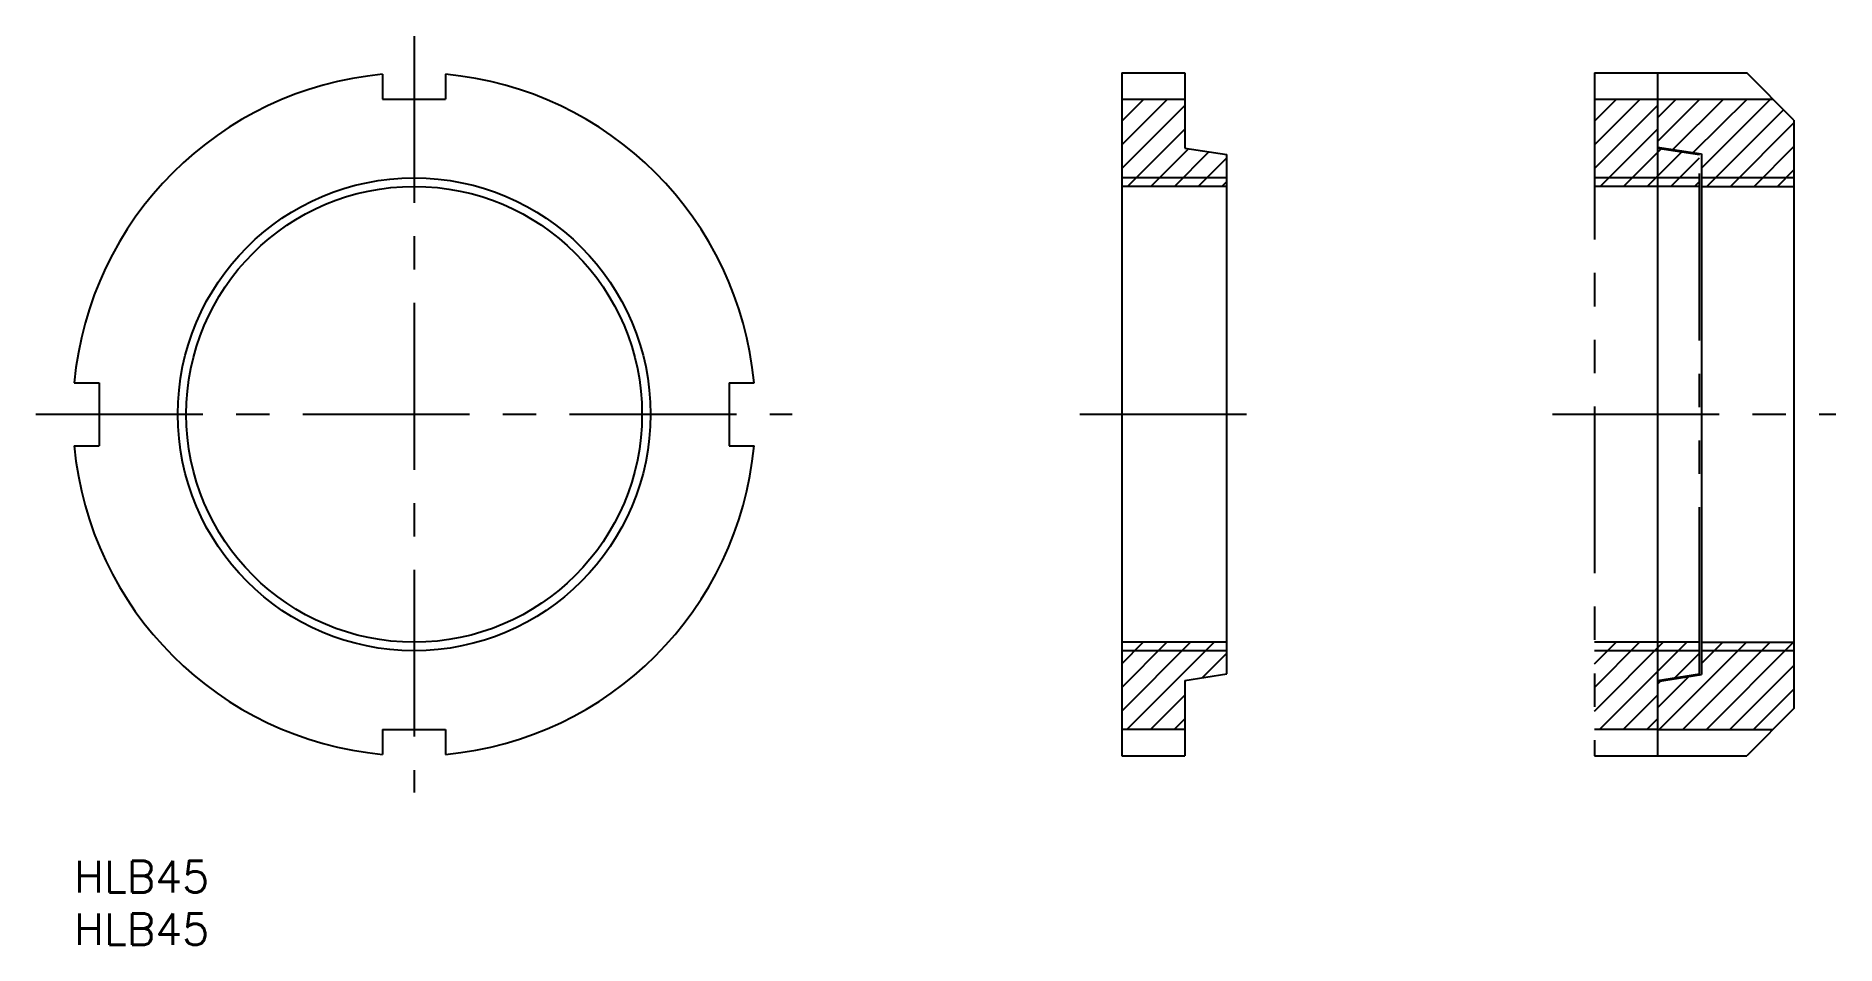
# Model space of a CAD drawing. Extents: x -4 to 168, y -8 to 79.
import ezdxf

# ---------------------------------------------------------------- set-up
doc = ezdxf.new("R2010")
doc.units = 0
doc.header["$LTSCALE"] = 0.5
doc.linetypes.add('CENTER', pattern=[50.8, 31.75, -6.35, 6.35, -6.35])
doc.linetypes.add('PHANTOM', pattern=[63.5, 31.75, -6.35, 6.35, -6.35, 6.35, -6.35])
for name, color, linetype in [('MSM_CENTER', 1, 'CENTER'), ('MSM_CONTINUOUS', 7, 'CONTINUOUS'), ('MSM_IMAGINARY', 6, 'PHANTOM'), ('MSM_NARROW', 5, 'CONTINUOUS'), ('MSM_PART_NUMBER', 7, 'CONTINUOUS')]:
    doc.layers.add(name, color=color, linetype=linetype)
doc.styles.get("Standard").update_dxf_attribs({"font": 'txt.shx', "height": 3, "bigfont": 'bigfont.shx'})

# ---------------------------------------------------------------- blocks, each defined once
blk = doc.blocks.new('*U5')
at = {"layer": 'MSM_PART_NUMBER'}
blk.add_text('HLB45', height=3, dxfattribs=at).set_placement((0, -3))
blk = doc.blocks.new('*U6')
at = {"layer": 'MSM_PART_NUMBER'}
blk.add_text('HLB45', height=3, dxfattribs=at).set_placement((0, -8))

msp = doc.modelspace()

# ---------------------------------------------------------------- linework, layer by layer
at = {"layer": 'MSM_CENTER'}
for p, q in [((32.36, 78.5), (32.36, 6.5)), ((-3.64, 42.5), (68.36, 42.5)), ((95.72, 42.5), (113.72, 42.5)), ((140.72, 42.5), (167.72, 42.5))]:
    msp.add_line(p, q, dxfattribs=at)
at = {"layer": 'MSM_CONTINUOUS'}
for p, q in [((29.36, 74.86), (29.36, 72.5)), ((35.36, 74.86), (35.36, 72.5)), ((99.72, 75), (105.72, 75)), ((99.72, 75), (99.72, 10)), ((105.72, 75), (105.72, 67.83)), ((150.72, 75), (150.72, 10)), ((150.72, 75), (159.22, 75)), ((163.72, 70.5), (159.22, 75)), ((29.36, 72.5), (35.36, 72.5)), ((99.72, 72.5), (105.72, 72.5)), ((150.72, 72.5), (161.72, 72.5)), ((163.72, 70.5), (163.72, 14.5)), ((105.72, 67.83), (109.72, 67.21)), ((109.72, 17.79), (109.72, 67.21)), ((150.72, 67.93), (154.92, 67.28)), ((154.92, 67.28), (154.92, 17.73)), ((109.72, 64.19), (99.72, 64.19)), ((154.92, 64.19), (163.72, 64.19)), ((0, 45.5), (2.36, 45.5)), ((2.36, 45.5), (2.36, 39.5)), ((62.36, 45.5), (62.36, 39.5)), ((62.36, 45.5), (64.72, 45.5)), ((0, 39.5), (2.36, 39.5)), ((62.36, 39.5), (64.72, 39.5)), ((109.72, 20.81), (99.72, 20.81)), ((154.92, 20.81), (163.72, 20.81)), ((105.72, 17.18), (109.72, 17.79)), ((105.72, 17.18), (105.72, 10)), ((150.72, 17.08), (154.92, 17.73)), ((163.72, 14.5), (159.22, 10)), ((29.36, 12.5), (35.36, 12.5)), ((29.36, 12.5), (29.36, 10.14)), ((35.36, 12.5), (35.36, 10.14)), ((105.72, 12.5), (99.72, 12.5)), ((150.72, 12.5), (161.72, 12.5)), ((99.72, 10), (105.72, 10)), ((150.72, 10), (159.22, 10))]:
    msp.add_line(p, q, dxfattribs=at)
msp.add_circle((32.36, 42.5), 21.69, dxfattribs=at)
for start, end in [(95.2964, 174.7036), (5.2964, 84.7036), (185.2964, 264.7036), (275.2964, 354.7036)]:
    msp.add_arc((32.36, 42.5), 32.5, start, end, dxfattribs=at)
at = {"layer": 'MSM_IMAGINARY'}
for p, q in [((144.72, 75), (150.72, 75)), ((144.72, 75), (144.72, 10)), ((144.72, 72.5), (150.72, 72.5)), ((144.72, 70.39), (146.84, 72.5)), ((144.72, 68.14), (149.08, 72.5)), ((144.72, 65.9), (150.72, 71.9)), ((145.26, 64.19), (150.72, 69.65)), ((147.5, 64.19), (151.08, 67.77)), ((149.75, 64.19), (153.03, 67.47)), ((150.72, 67.83), (154.72, 67.21)), ((151.99, 64.19), (154.72, 66.92)), ((154.72, 17.79), (154.72, 67.21)), ((154.72, 65), (144.72, 65)), ((154.72, 64.19), (144.72, 64.19)), ((154.24, 64.19), (154.72, 64.67)), ((154.72, 20.81), (144.72, 20.81)), ((144.72, 18.75), (146.78, 20.81)), ((144.72, 16.51), (149.03, 20.81)), ((144.72, 14.26), (151.27, 20.81)), ((145.21, 12.5), (153.52, 20.81)), ((154.72, 20), (144.72, 20)), ((152.38, 17.43), (154.72, 19.77)), ((150.72, 17.18), (154.72, 17.79)), ((147.45, 12.5), (150.72, 15.77)), ((150.72, 12.5), (144.72, 12.5)), ((149.7, 12.5), (150.72, 13.52)), ((144.72, 10), (150.72, 10))]:
    msp.add_line(p, q, dxfattribs=at)
at = {"layer": 'MSM_NARROW'}
for p, q in [((99.72, 70.39), (101.84, 72.5)), ((99.72, 68.14), (104.08, 72.5)), ((150.72, 70.71), (152.51, 72.5)), ((150.72, 68.46), (154.76, 72.5)), ((152.2, 67.7), (157, 72.5)), ((154.14, 67.4), (159.25, 72.5)), ((154.92, 65.93), (161.49, 72.5)), ((99.72, 65.9), (105.72, 71.9)), ((155.43, 64.19), (162.73, 71.49)), ((100.26, 64.19), (105.72, 69.65)), ((157.67, 64.19), (163.72, 70.24)), ((102.5, 64.19), (106.08, 67.77)), ((104.75, 64.19), (108.03, 67.47)), ((106.99, 64.19), (109.72, 66.92)), ((159.92, 64.19), (163.72, 67.99)), ((162.16, 64.19), (163.72, 65.75)), ((109.72, 65), (99.72, 65)), ((109.24, 64.19), (109.72, 64.67)), ((163.72, 65), (154.92, 65)), ((99.72, 18.75), (101.78, 20.81)), ((99.72, 16.51), (104.03, 20.81)), ((99.72, 14.26), (106.27, 20.81)), ((100.21, 12.5), (108.52, 20.81)), ((150.89, 12.5), (159.2, 20.81)), ((153.13, 12.5), (161.44, 20.81)), ((154.92, 18.78), (156.95, 20.81)), ((155.38, 12.5), (163.69, 20.81)), ((109.72, 20), (99.72, 20)), ((107.38, 17.43), (109.72, 19.77)), ((163.72, 20), (154.92, 20)), ((150.72, 14.58), (153.67, 17.53)), ((157.62, 12.5), (163.72, 18.6)), ((102.45, 12.5), (105.72, 15.77)), ((150.72, 16.83), (151.02, 17.12)), ((159.87, 12.5), (163.72, 16.36)), ((104.7, 12.5), (105.72, 13.52))]:
    msp.add_line(p, q, dxfattribs=at)
msp.add_circle((32.36, 42.5), 22.5, dxfattribs=at)

# ---------------------------------------------------------------- block references
at = {"layer": 'MSM_CONTINUOUS'}
for name in ['*U5', '*U6']:
    msp.add_blockref(name, (0, 0), dxfattribs=at)

doc.saveas('drawing.dxf')
